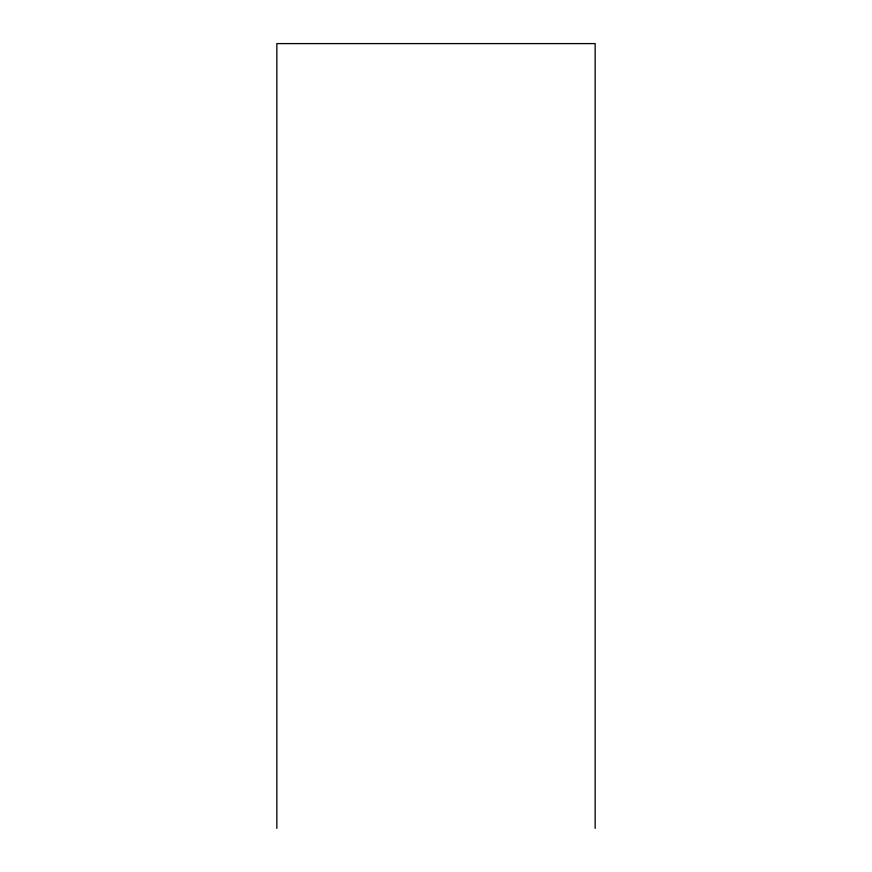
<?xml version="1.0" encoding="UTF-8"?>
<svg xmlns="http://www.w3.org/2000/svg" width="872" height="872" viewBox="0 0 872 872"><rect width="100%" height="100%" fill="white"/><g stroke="black" fill="none" stroke-linecap="round" stroke-linejoin="round"><path stroke-width="1.31" d="M595.151 828.4L595.151 43.6L276.849 43.6L276.849 828.4"/></g></svg>
